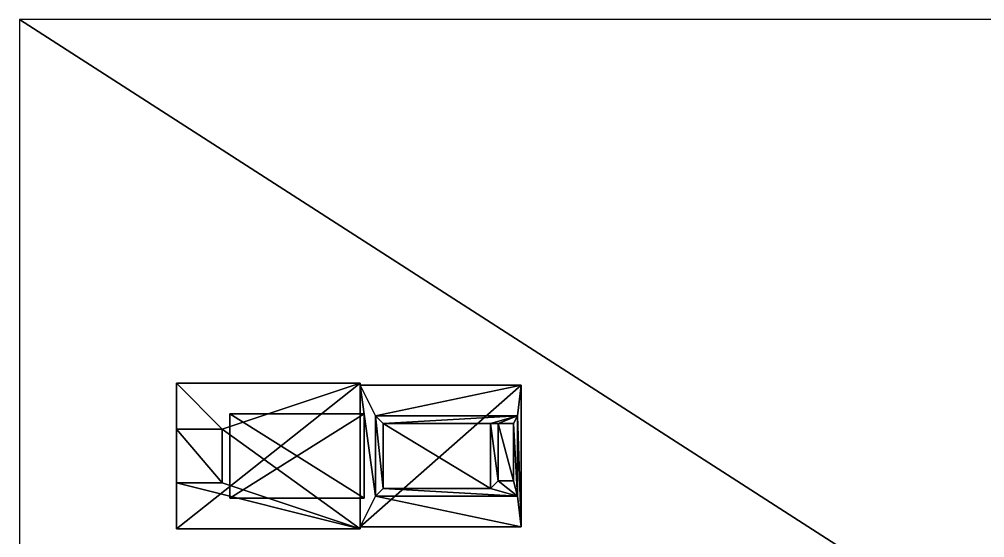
# Model space of a CAD drawing. Extents: x 12 to 260, y 24 to 184.
# Drawn here: x 11.6 to 137.6, y 116.4 to 184 of the extents above; entities that cross this region are included whole.
import ezdxf

# ---------------------------------------------------------------- set-up
doc = ezdxf.new("R2010")
doc.units = 0
doc.layers.get('0').update_dxf_attribs({"color": 13, "linetype": 'CONTINUOUS'})

# ---------------------------------------------------------------- blocks, each defined once
blk = doc.blocks.new('BUILD_BOX')
for p, q in [((0, 160.02), (0, 0)), ((248.92, 160.02), (0, 160.02)), ((0, 160.02, 149.86), (0, 0, 149.86)), ((0, 160.02), (0, 160.02, 149.86)), ((248.92, 160.02, 149.86), (0, 160.02, 149.86))]:
    blk.add_line(p, q)
at = {"color": 254}
mesh = blk.add_polyface(dxfattribs=at)
corners = [(248.92, 0), (0, 160.02), (0, 0), (248.92, 160.02)]
mesh.append_faces([[corners[k] for k in face] for face in [(0, 1, 2), (1, 0, 3)]], dxfattribs={"vtx0": -1, "color": 254})
blk = doc.blocks.new('3D_PRINTER_BUILD_VOLUME')
blk.add_blockref('BUILD_BOX', (0, 0))
blk = doc.blocks.new('GROUP_1')
for p, q in [((0, 18.5, 2), (21, 18.5, 2)), ((0, 0, 2), (0, 18.5, 2)), ((0, 18.5), (21, 18.5)), ((0, 18.5), (0, 18.5, 2)), ((0, 0), (0, 18.5)), ((21, 18.5, 2), (21, 0, 2)), ((21, 18.5), (21, 18.5, 2)), ((21, 18.5), (21, 0)), ((2, 14.5, 2), (20.5, 14.5, 2)), ((2, 4, 2), (2, 14.5, 2)), ((2, 14.5, 3), (20.5, 14.5, 3)), ((2, 4, 3), (2, 14.5, 3)), ((2, 14.5, 2), (2, 14.5, 3)), ((20.5, 14.5, 2), (20.5, 4, 2)), ((20.5, 14.5, 3), (20.5, 4, 3)), ((20.5, 14.5, 2), (20.5, 14.5, 3)), ((3, 13.5, 3), (17, 13.5, 3)), ((3, 13.5, 3), (3, 13.5, 4.5)), ((3, 13.5, 4.5), (17, 13.5, 4.5)), ((3, 5, 3), (3, 13.5, 3)), ((3, 5, 4.5), (3, 13.5, 4.5)), ((17, 13.5, 3), (17, 13.5, 4.5)), ((17, 13.5, 3), (17, 5, 3)), ((17, 13.5, 4.5), (17, 5, 4.5)), ((20, 13.5, 5), (18, 13.5, 5)), ((18, 13.5, 5), (18, 6, 5)), ((18, 13.5, 3), (18, 6, 3)), ((18, 13.5, 3), (18, 13.5, 5)), ((20, 13.5, 3), (18, 13.5, 3)), ((20, 6, 5), (20, 13.5, 5)), ((20, 13.5, 3), (20, 13.5, 5)), ((20, 6, 3), (20, 13.5, 3)), ((18, 6, 5), (20, 6, 5)), ((18, 6, 3), (18, 6, 5)), ((18, 6, 3), (20, 6, 3)), ((20, 6, 3), (20, 6, 5)), ((20.5, 4, 2), (2, 4, 2)), ((20.5, 4, 3), (2, 4, 3)), ((2, 4, 2), (2, 4, 3)), ((17, 5, 3), (3, 5, 3)), ((17, 5, 4.5), (3, 5, 4.5)), ((3, 5, 3), (3, 5, 4.5)), ((17, 5, 3), (17, 5, 4.5)), ((20.5, 4, 2), (20.5, 4, 3)), ((21, 0, 2), (0, 0, 2)), ((21, 0), (0, 0)), ((0, 0), (0, 0, 2)), ((21, 0), (21, 0, 2))]:
    blk.add_line(p, q)
mesh = blk.add_polyface()
corners = [(0, 0, 2), (2, 4, 2), (0, 18.5, 2), (21, 0, 2), (20.5, 4, 2), (20.5, 14.5, 2), (2, 14.5, 2), (21, 18.5, 2)]
mesh.append_faces([[corners[k] for k in face] for face in [(0, 1, 2), (1, 3, 4), (4, 3, 5), (2, 6, 7), (6, 2, 1), (7, 5, 3)]], dxfattribs={"vtx0": -1, "vtx1": -1})
mesh.append_faces([[corners[k] for k in face] for face in [(1, 0, 3), (7, 6, 5)]], dxfattribs={"vtx0": -1, "vtx2": -1})
mesh = blk.add_polyface()
corners = [(0, 18.5, 2), (21, 18.5), (0, 18.5), (21, 18.5, 2)]
mesh.append_faces([[corners[k] for k in face] for face in [(0, 1, 2), (1, 0, 3)]], dxfattribs={"vtx0": -1})
mesh = blk.add_polyface()
corners = [(0, 18.5, 2), (0, 0), (0, 0, 2), (0, 18.5)]
mesh.append_faces([[corners[k] for k in face] for face in [(0, 1, 2), (1, 0, 3)]], dxfattribs={"vtx0": -1})
mesh = blk.add_polyface()
corners = [(21, 18.5), (0, 0), (0, 18.5), (21, 0)]
mesh.append_faces([[corners[k] for k in face] for face in [(0, 1, 2), (1, 0, 3)]], dxfattribs={"vtx0": -1})
mesh = blk.add_polyface()
corners = [(21, 18.5), (21, 0, 2), (21, 0), (21, 18.5, 2)]
mesh.append_faces([[corners[k] for k in face] for face in [(0, 1, 2), (1, 0, 3)]], dxfattribs={"vtx0": -1})
mesh = blk.add_polyface()
corners = [(2, 4, 3), (3, 5, 3), (2, 14.5, 3), (20.5, 4, 3), (17, 5, 3), (18, 6, 3), (17, 13.5, 3), (20, 6, 3), (20, 13.5, 3), (3, 13.5, 3), (20.5, 14.5, 3), (18, 13.5, 3)]
mesh.append_faces([[corners[k] for k in face] for face in [(0, 1, 2), (1, 3, 4), (4, 5, 6), (5, 3, 7), (7, 3, 8), (2, 9, 10), (9, 2, 1), (11, 6, 5), (10, 8, 3)]], dxfattribs={"vtx0": -1, "vtx1": -1})
mesh.append_faces([[corners[k] for k in face] for face in [(4, 3, 5), (10, 6, 11)]], dxfattribs={"vtx0": -1, "vtx1": -1, "vtx2": -1})
mesh.append_faces([[corners[k] for k in face] for face in [(1, 0, 3), (10, 9, 6), (10, 11, 8)]], dxfattribs={"vtx0": -1, "vtx2": -1})
mesh = blk.add_polyface()
corners = [(2, 14.5, 3), (20.5, 14.5, 2), (2, 14.5, 2), (20.5, 14.5, 3)]
mesh.append_faces([[corners[k] for k in face] for face in [(0, 1, 2), (1, 0, 3)]], dxfattribs={"vtx0": -1})
mesh = blk.add_polyface()
corners = [(2, 14.5, 3), (2, 4, 2), (2, 4, 3), (2, 14.5, 2)]
mesh.append_faces([[corners[k] for k in face] for face in [(0, 1, 2), (1, 0, 3)]], dxfattribs={"vtx0": -1})
mesh = blk.add_polyface()
corners = [(20.5, 14.5, 2), (20.5, 4, 3), (20.5, 4, 2), (20.5, 14.5, 3)]
mesh.append_faces([[corners[k] for k in face] for face in [(0, 1, 2), (1, 0, 3)]], dxfattribs={"vtx0": -1})
mesh = blk.add_polyface()
corners = [(3, 13.5, 4.5), (17, 13.5, 3), (3, 13.5, 3), (17, 13.5, 4.5)]
mesh.append_faces([[corners[k] for k in face] for face in [(0, 1, 2), (1, 0, 3)]], dxfattribs={"vtx0": -1})
mesh = blk.add_polyface()
corners = [(3, 13.5, 4.5), (3, 5, 3), (3, 5, 4.5), (3, 13.5, 3)]
mesh.append_faces([[corners[k] for k in face] for face in [(0, 1, 2), (1, 0, 3)]], dxfattribs={"vtx0": -1})
mesh = blk.add_polyface()
corners = [(17, 5, 4.5), (3, 13.5, 4.5), (3, 5, 4.5), (17, 13.5, 4.5)]
mesh.append_faces([[corners[k] for k in face] for face in [(0, 1, 2), (1, 0, 3)]], dxfattribs={"vtx0": -1})
mesh = blk.add_polyface()
corners = [(17, 13.5, 3), (17, 5, 4.5), (17, 5, 3), (17, 13.5, 4.5)]
mesh.append_faces([[corners[k] for k in face] for face in [(0, 1, 2), (1, 0, 3)]], dxfattribs={"vtx0": -1})
mesh = blk.add_polyface()
corners = [(20, 6, 5), (18, 13.5, 5), (18, 6, 5), (20, 13.5, 5)]
mesh.append_faces([[corners[k] for k in face] for face in [(0, 1, 2), (1, 0, 3)]], dxfattribs={"vtx0": -1})
mesh = blk.add_polyface()
corners = [(18, 13.5, 5), (18, 6, 3), (18, 6, 5), (18, 13.5, 3)]
mesh.append_faces([[corners[k] for k in face] for face in [(0, 1, 2), (1, 0, 3)]], dxfattribs={"vtx0": -1})
mesh = blk.add_polyface()
corners = [(18, 13.5, 5), (20, 13.5, 3), (18, 13.5, 3), (20, 13.5, 5)]
mesh.append_faces([[corners[k] for k in face] for face in [(0, 1, 2), (1, 0, 3)]], dxfattribs={"vtx0": -1})
mesh = blk.add_polyface()
corners = [(20, 13.5, 3), (20, 6, 5), (20, 6, 3), (20, 13.5, 5)]
mesh.append_faces([[corners[k] for k in face] for face in [(0, 1, 2), (1, 0, 3)]], dxfattribs={"vtx0": -1})
mesh = blk.add_polyface()
corners = [(20, 6, 5), (18, 6, 3), (20, 6, 3), (18, 6, 5)]
mesh.append_faces([[corners[k] for k in face] for face in [(0, 1, 2), (1, 0, 3)]], dxfattribs={"vtx0": -1})
mesh = blk.add_polyface()
corners = [(20.5, 4, 3), (2, 4, 2), (20.5, 4, 2), (2, 4, 3)]
mesh.append_faces([[corners[k] for k in face] for face in [(0, 1, 2), (1, 0, 3)]], dxfattribs={"vtx0": -1})
mesh = blk.add_polyface()
corners = [(17, 5, 4.5), (3, 5, 3), (17, 5, 3), (3, 5, 4.5)]
mesh.append_faces([[corners[k] for k in face] for face in [(0, 1, 2), (1, 0, 3)]], dxfattribs={"vtx0": -1})
mesh = blk.add_polyface()
corners = [(21, 0, 2), (0, 0), (21, 0), (0, 0, 2)]
mesh.append_faces([[corners[k] for k in face] for face in [(0, 1, 2), (1, 0, 3)]], dxfattribs={"vtx0": -1})
blk = doc.blocks.new('GROUP_2')
for p, q in [((0, 19), (24, 19)), ((0, 19), (0, 19, 2)), ((0, 19, 2), (24, 19, 2)), ((0, 0), (0, 19)), ((0, 13, 2), (0, 19, 2)), ((24, 19), (24, 19, 2)), ((24, 19), (24, 0)), ((24, 19, 2), (24, 0, 2)), ((0, 6, 4), (0, 13, 4)), ((0, 13, 2), (0, 13, 4)), ((0, 13, 2), (6, 13, 2)), ((0, 13, 4), (6, 13, 4)), ((6, 13, 2), (6, 6, 2)), ((6, 13, 2), (6, 13, 4)), ((6, 13, 4), (6, 6, 4)), ((0, 0, 2), (0, 6, 2)), ((0, 6, 2), (0, 6, 4)), ((6, 6, 2), (0, 6, 2)), ((6, 6, 4), (0, 6, 4)), ((6, 6, 2), (6, 6, 4)), ((0, 0), (0, 0, 2)), ((24, 0), (0, 0)), ((24, 0, 2), (0, 0, 2)), ((24, 0), (24, 0, 2))]:
    blk.add_line(p, q)
mesh = blk.add_polyface()
corners = [(0, 19, 2), (24, 19), (0, 19), (24, 19, 2)]
mesh.append_faces([[corners[k] for k in face] for face in [(0, 1, 2), (1, 0, 3)]], dxfattribs={"vtx0": -1})
mesh = blk.add_polyface()
corners = [(0, 13, 4), (0, 6, 2), (0, 6, 4), (0, 0), (0, 0, 2), (0, 19), (0, 13, 2), (0, 19, 2)]
mesh.append_faces([[corners[k] for k in face] for face in [(0, 1, 2), (1, 3, 4), (5, 6, 7)]], dxfattribs={"vtx0": -1})
mesh.append_faces([[corners[k] for k in face] for face in [(3, 1, 5), (6, 1, 0)]], dxfattribs={"vtx0": -1, "vtx1": -1})
mesh.append_faces([[corners[k] for k in face] for face in [(5, 1, 6)]], dxfattribs={"vtx0": -1, "vtx1": -1, "vtx2": -1})
mesh = blk.add_polyface()
corners = [(24, 19), (0, 0), (0, 19), (24, 0)]
mesh.append_faces([[corners[k] for k in face] for face in [(0, 1, 2), (1, 0, 3)]], dxfattribs={"vtx0": -1})
mesh = blk.add_polyface()
corners = [(24, 0, 2), (0, 6, 2), (0, 0, 2), (6, 6, 2), (6, 13, 2), (0, 19, 2), (0, 13, 2), (24, 19, 2)]
mesh.append_faces([[corners[k] for k in face] for face in [(0, 1, 2), (4, 5, 6)]], dxfattribs={"vtx0": -1})
mesh.append_faces([[corners[k] for k in face] for face in [(1, 0, 3), (3, 0, 4), (5, 4, 7), (7, 4, 0)]], dxfattribs={"vtx0": -1, "vtx1": -1})
mesh = blk.add_polyface()
corners = [(24, 19), (24, 0, 2), (24, 0), (24, 19, 2)]
mesh.append_faces([[corners[k] for k in face] for face in [(0, 1, 2), (1, 0, 3)]], dxfattribs={"vtx0": -1})
mesh = blk.add_polyface()
corners = [(0, 13, 4), (6, 13, 2), (0, 13, 2), (6, 13, 4)]
mesh.append_faces([[corners[k] for k in face] for face in [(0, 1, 2), (1, 0, 3)]], dxfattribs={"vtx0": -1})
mesh = blk.add_polyface()
corners = [(6, 6, 4), (0, 13, 4), (0, 6, 4), (6, 13, 4)]
mesh.append_faces([[corners[k] for k in face] for face in [(0, 1, 2), (1, 0, 3)]], dxfattribs={"vtx0": -1})
mesh = blk.add_polyface()
corners = [(6, 13, 2), (6, 6, 4), (6, 6, 2), (6, 13, 4)]
mesh.append_faces([[corners[k] for k in face] for face in [(0, 1, 2), (1, 0, 3)]], dxfattribs={"vtx0": -1})
mesh = blk.add_polyface()
corners = [(6, 6, 4), (0, 6, 2), (6, 6, 2), (0, 6, 4)]
mesh.append_faces([[corners[k] for k in face] for face in [(0, 1, 2), (1, 0, 3)]], dxfattribs={"vtx0": -1})
mesh = blk.add_polyface()
corners = [(24, 0, 2), (0, 0), (24, 0), (0, 0, 2)]
mesh.append_faces([[corners[k] for k in face] for face in [(0, 1, 2), (1, 0, 3)]], dxfattribs={"vtx0": -1})
blk = doc.blocks.new('GROUP_3')
for p, q in [((7, 4, 2), (7, 15, 2)), ((7, 15, 2), (24.5, 15, 2)), ((7, 15, 6), (24.5, 15, 6)), ((7, 4, 6), (7, 15, 6)), ((7, 15, 2), (7, 15, 6)), ((24.5, 15, 2), (24.5, 4, 2)), ((24.5, 15, 2), (24.5, 15, 6)), ((24.5, 15, 6), (24.5, 4, 6)), ((24.5, 4, 2), (7, 4, 2)), ((24.5, 4, 6), (7, 4, 6)), ((7, 4, 2), (7, 4, 6)), ((24.5, 4, 2), (24.5, 4, 6))]:
    blk.add_line(p, q)
for name, p in [('GROUP_2', (0, 0)), ('GROUP_1', (24, 0.25))]:
    blk.add_blockref(name, p)
mesh = blk.add_polyface()
corners = [(24.5, 15, 2), (7, 4, 2), (7, 15, 2), (24.5, 4, 2)]
mesh.append_faces([[corners[k] for k in face] for face in [(0, 1, 2), (1, 0, 3)]], dxfattribs={"vtx0": -1})
mesh = blk.add_polyface()
corners = [(24.5, 4, 6), (7, 15, 6), (7, 4, 6), (24.5, 15, 6)]
mesh.append_faces([[corners[k] for k in face] for face in [(0, 1, 2), (1, 0, 3)]], dxfattribs={"vtx0": -1})
mesh = blk.add_polyface()
corners = [(7, 15, 6), (7, 4, 2), (7, 4, 6), (7, 15, 2)]
mesh.append_faces([[corners[k] for k in face] for face in [(0, 1, 2), (1, 0, 3)]], dxfattribs={"vtx0": -1})
mesh = blk.add_polyface()
corners = [(7, 15, 6), (24.5, 15, 2), (7, 15, 2), (24.5, 15, 6)]
mesh.append_faces([[corners[k] for k in face] for face in [(0, 1, 2), (1, 0, 3)]], dxfattribs={"vtx0": -1})
mesh = blk.add_polyface()
corners = [(24.5, 15, 2), (24.5, 4, 6), (24.5, 4, 2), (24.5, 15, 6)]
mesh.append_faces([[corners[k] for k in face] for face in [(0, 1, 2), (1, 0, 3)]], dxfattribs={"vtx0": -1})
mesh = blk.add_polyface()
corners = [(24.5, 4, 6), (7, 4, 2), (24.5, 4, 2), (7, 4, 6)]
mesh.append_faces([[corners[k] for k in face] for face in [(0, 1, 2), (1, 0, 3)]], dxfattribs={"vtx0": -1})

msp = doc.modelspace()

# ---------------------------------------------------------------- block references
for name, p in [('3D_PRINTER_BUILD_VOLUME', (11.58, 24.01)), ('GROUP_3', (32.07, 117.58, -0.01))]:
    msp.add_blockref(name, p)

doc.saveas('drawing.dxf')
